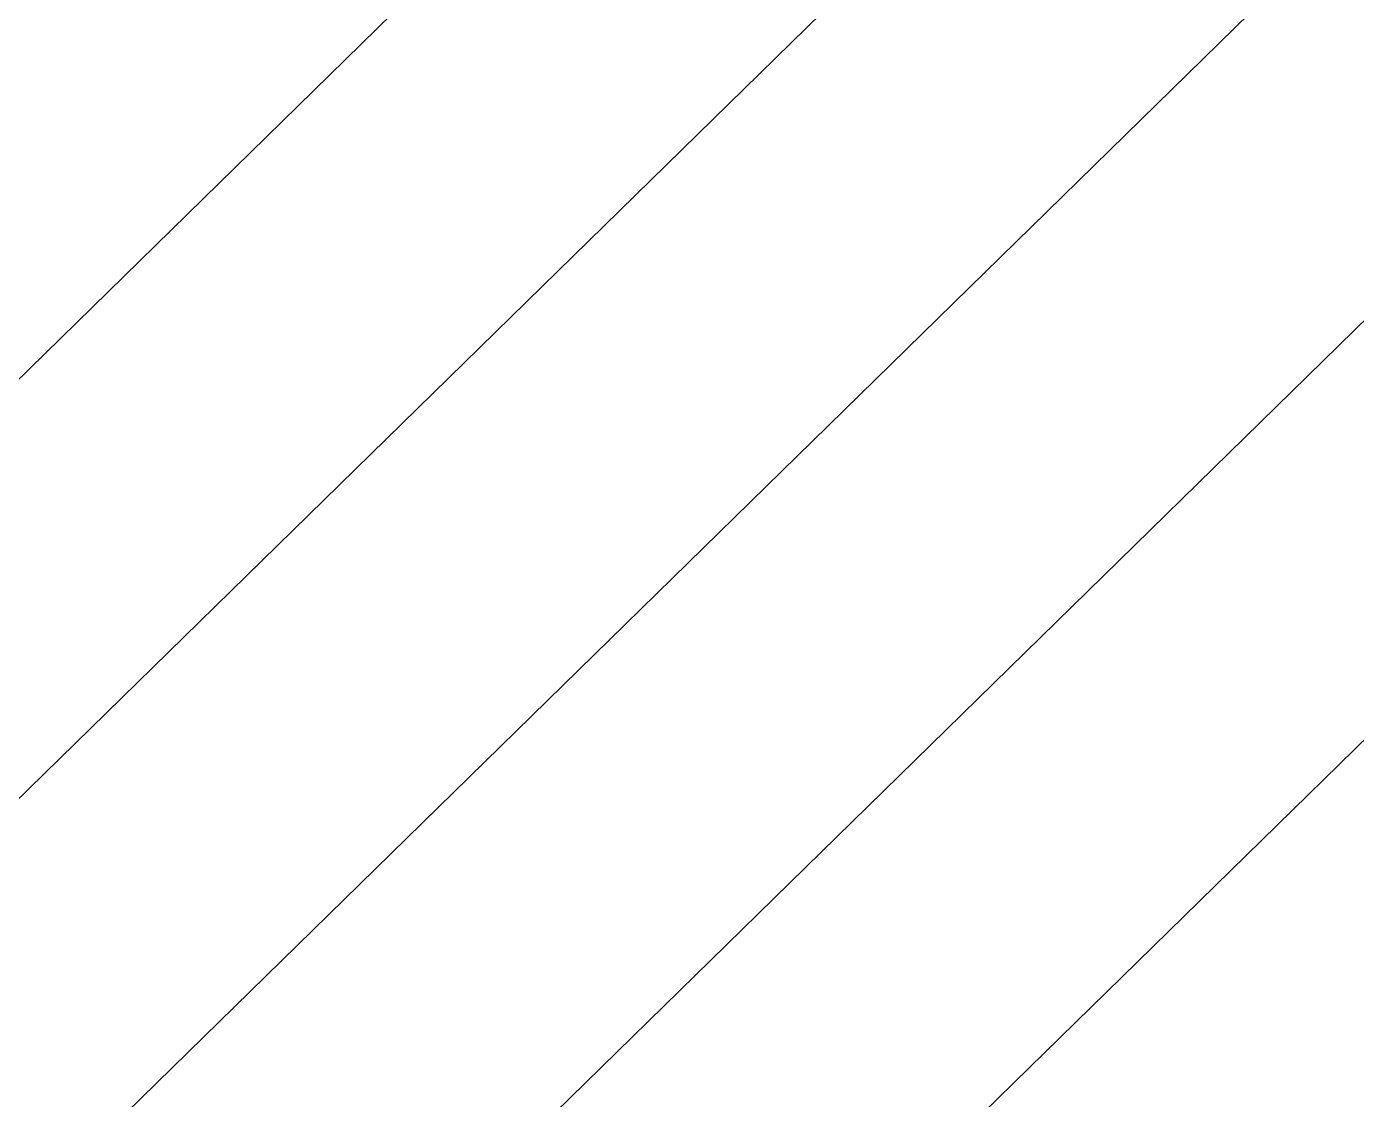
# Model space of a CAD drawing. Extents: x 7084 to 11035, y 13750 to 16729.
# Drawn here: x 8690.062 to 8691.598, y 15509.85 to 15511.089 of the extents above; entities that cross this region are included whole.
import ezdxf

# ---------------------------------------------------------------- set-up
doc = ezdxf.new("R2010")
doc.units = 0
doc.layers.add('Default', color=7, linetype='Continuous')

msp = doc.modelspace()

# ---------------------------------------------------------------- linework, layer by layer
at = {"layer": 'Default'}
for points in [[(9854.9762, 15541.4938), (9550.5333, 15624.1571), (9481.4137, 15605.7921), (9370.5239, 15648.1318), (9261.6504, 15686.4391), (9068.0973, 15692.4877), (9016.7163, 15727.9935), (8999.5894, 15700.4459), (8846.3598, 15664.1547), (8755.6318, 15599.637), (8731.8316, 15551.1098), (8689.4919, 15509.6476), (8705.8166, 15501.7667), (8748.1563, 15543.2289), (8823.2293, 15452.2637), (8749.9435, 15406.4601), (8681.6224, 15424.2745), (8665.2977, 15432.1554), (8616.9095, 15363.6053), (8594.9555, 15360.2277), (8538.5025, 15243.2895), (8530.429, 15243.772), (8476.6014, 15215.6122)], [(9854.8754, 15540.0556), (9549.5653, 15622.9544), (9481.8563, 15604.9641), (9370.6505, 15647.4245), (9261.4668, 15685.841), (9067.3623, 15691.9068), (9017.0299, 15726.688), (9000.2525, 15699.7026), (8846.5863, 15663.308), (8755.5999, 15598.6064), (8732.2854, 15551.0696), (8689.825, 15509.4893), (8705.8166, 15501.7692), (8748.277, 15543.3496), (8823.5638, 15452.1252), (8750.0692, 15406.1911), (8681.5535, 15424.0562), (8665.5619, 15431.7763), (8617.0358, 15363.0309), (8595.5299, 15359.7223), (8538.9161, 15242.4508), (8531.0074, 15242.9235), (8478.2782, 15215.3384)], [(8479.9551, 15215.0646), (8531.5857, 15242.075), (8539.3297, 15241.6122), (8596.1043, 15359.2168), (8617.1622, 15362.4565), (8665.8262, 15431.3972), (8681.4846, 15423.8379), (8750.1949, 15405.9221), (8823.8983, 15451.9867), (8748.3976, 15543.4702), (8705.8166, 15501.7717), (8690.1582, 15509.3309), (8732.7392, 15551.0294), (8755.5679, 15597.5759), (8846.8129, 15662.4612), (9000.9156, 15698.9592), (9017.3435, 15725.3824), (9066.6273, 15691.3259), (9261.2832, 15685.2428), (9370.7771, 15646.7172), (9482.2988, 15604.1362), (9548.5972, 15621.7516), (9854.7747, 15538.6173)], [(8481.6319, 15214.7908), (8532.164, 15241.2265), (8539.7432, 15240.7735), (8596.6788, 15358.7113), (8617.2886, 15361.882), (8666.0904, 15431.0181), (8681.4156, 15423.6197), (8750.3206, 15405.653), (8824.2328, 15451.8481), (8748.5182, 15543.5908), (8705.8166, 15501.7742), (8690.4913, 15509.1726), (8733.1929, 15550.9892), (8755.536, 15596.5453), (8847.0394, 15661.6145), (9001.5787, 15698.2159), (9017.6571, 15724.0769), (9065.8922, 15690.7449), (9261.0996, 15684.6446), (9370.9037, 15646.0099), (9482.7413, 15603.3082), (9547.6291, 15620.5489), (9854.674, 15537.1791)], [(8474.9245, 15215.886), (8529.8507, 15244.6205), (8538.089, 15244.1281), (8594.3811, 15360.7332), (8616.7831, 15364.1797), (8665.0335, 15432.5345), (8681.6914, 15424.4928), (8749.8178, 15406.7292), (8822.8948, 15452.4023), (8748.0357, 15543.1083), (8705.8166, 15501.7642), (8689.1587, 15509.8059), (8731.3778, 15551.15), (8755.6637, 15600.6675), (8846.1332, 15665.0015)]]:
    msp.add_lwpolyline(points, dxfattribs=at)

doc.saveas('drawing.dxf')
